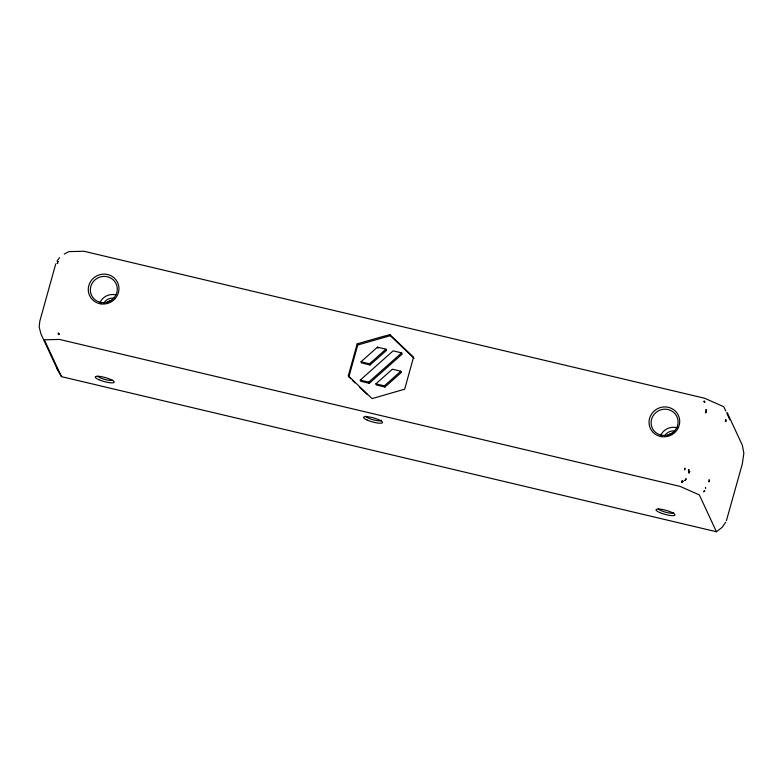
<?xml version="1.0" encoding="UTF-8"?>
<svg xmlns="http://www.w3.org/2000/svg" width="783" height="783" viewBox="0 0 783 783"><rect width="100%" height="100%" fill="white"/><g stroke="black" fill="none" stroke-linecap="round" stroke-linejoin="round"><path stroke-width="1.17" d="M704.524 402.198L704.074 401.17L704.876 402.315L704.553 401.327M704.171 402.08L704.26 401.229M348.308 375.82L357.185 343.835L381.605 336.866L389.856 334.644L413.551 357.185L404.684 389.171L372.121 398.616L348.308 375.82L350.608 378.659M348.846 376.985L357.723 345L357.185 343.835M682.463 480.968L682.12 482.191L682.864 481.105C682.962 482.945 680.838 482.211 682.062 480.85L681.964 482.142M55.75 263.881L39.806 321.187L39.17 327.04L40.98 334.028L57.736 370.105L61.465 376.643L716.445 531.745L722.063 527.419L725.724 522.173M726.418 520.646L742.333 463.869L743.85 453.151L742.372 445.312L727.172 412.504M682.277 482.25L682.864 481.105M57.022 261.121L59.557 257.666M704.631 490.726L703.525 491.646M361.012 361.785L377.465 347.153L385.97 349.169L386.508 350.324L370.056 364.966L361.55 362.95L361.012 361.785L369.517 363.801L370.056 364.966M369.517 363.801L385.97 349.169M360.229 380.137L393.135 350.862L401.64 352.879L402.178 354.043L369.273 383.308L360.767 381.292L360.229 380.137L368.734 382.143L369.273 383.308M368.734 382.143L401.64 352.879M375.899 383.846L392.352 369.214L400.847 371.22L401.385 372.385L384.933 387.017L376.437 385.001L375.899 383.846L384.394 385.853L384.933 387.017M384.394 385.853L400.847 371.22M703.692 491.753L704.827 490.863M64.235 254.074L68.806 251.627L83.918 251.255L704.553 398.224L723.786 406.729L725.812 411.075M357.723 345L390.345 335.682L414.09 358.35M58.392 334.517L58.138 333.176M352.37 380.342L355.002 382.858M359.407 387.056L367.325 394.612M726.82 413.248L729.844 419.766M716.445 531.745L699.336 494.905L680.104 486.4L59.469 339.43L44.357 339.802L61.465 376.643M389.856 334.644L390.345 335.682M377.465 347.153L378.003 348.318M57.736 370.105L56.425 366.884M58.451 333.215L58.647 334.556M673.634 512.405A7.957 1.683 15.5 0 1 666.587 512.483A7.957 1.683 15.5 0 1 658.327 508.627M381.204 420.138A7.957 1.683 15.5 0 1 373.775 419.972A7.957 1.683 15.5 0 1 365.857 416.194M112.713 380.176A7.957 1.683 15.5 0 1 105.147 379.52A7.957 1.683 15.5 0 1 97.718 376.173M660.343 436.248A13.575 13.057 -24.9 0 1 677.657 427.968M100.028 302.385A13.575 13.057 -24.9 0 1 115.767 294.858M664.561 435.886A9.827 9.455 -24.9 0 1 674.731 431.012M103.787 303.09A9.827 9.455 -24.9 0 1 114.788 298.382M667.645 435.583A7.957 7.654 -24.9 0 1 673.243 433.195M106.87 302.796A7.957 7.654 -24.9 0 1 111.783 300.447M706.54 409.656L705.953 409.861L706.54 409.656M706.335 411.153L705.728 411.212L706.335 411.153M725.577 419.659L726.115 420.226L725.577 419.659M684.91 468.312L684.685 469.751L684.91 468.312M706.041 412.67L705.444 412.582L706.041 412.67M725.283 421.176L725.841 421.606L725.283 421.176M688.834 469.594L688.423 470.984L688.834 469.594M689.735 471.523L689.099 471.249L689.735 471.523M708.967 480.028L709.564 480.302L708.967 480.028M57.717 263.098L57.198 263.264L57.717 263.098M689.255 472.903L688.629 472.629L689.255 472.903M708.488 481.408L709.075 481.672L708.488 481.408M58.304 261.639L57.717 261.943L58.304 261.639M686.211 478.981L685.497 479.196L686.211 478.981M705.444 487.496L705.61 488.093L705.444 487.496M685.321 480.292L684.753 480.39L685.321 480.292M76.988 255.943L76.988 255.943M77.928 255.062L77.928 255.062M706.569 405.026L706.569 405.026M58.911 334.586L58.784 333.264L58.794 334.576M659.658 512.503A9.827 2.075 15.5 0 0 674.917 515.145A9.827 2.075 15.5 0 0 661.987 509.43A9.827 2.075 15.5 0 0 659.658 512.503M367.178 420.07A9.827 2.075 15.5 0 0 382.437 422.712A9.827 2.075 15.5 0 0 369.507 416.996A9.827 2.075 15.5 0 0 367.178 420.07M98.883 379.706A9.827 2.075 15.5 0 0 114.142 382.349A9.827 2.075 15.5 0 0 101.213 376.633A9.827 2.075 15.5 0 0 98.883 379.706M661.645 436.679A15.445 14.857 -24.9 0 0 678.812 416.409A15.445 14.857 -24.9 0 0 652.66 412.553A15.445 14.857 -24.9 0 0 661.645 436.679M100.87 303.882A15.445 14.857 -24.9 0 0 118.047 283.612A15.445 14.857 -24.9 0 0 91.895 279.756A15.445 14.857 -24.9 0 0 100.87 303.882M662.193 435.348A13.575 13.057 -24.9 0 0 677.285 417.535A13.575 13.057 -24.9 0 0 654.294 414.148A13.575 13.057 -24.9 0 0 662.193 435.348M101.418 302.551A13.575 13.057 -24.9 0 0 116.51 284.738A13.575 13.057 -24.9 0 0 93.529 281.351A13.575 13.057 -24.9 0 0 101.418 302.551"/></g></svg>
